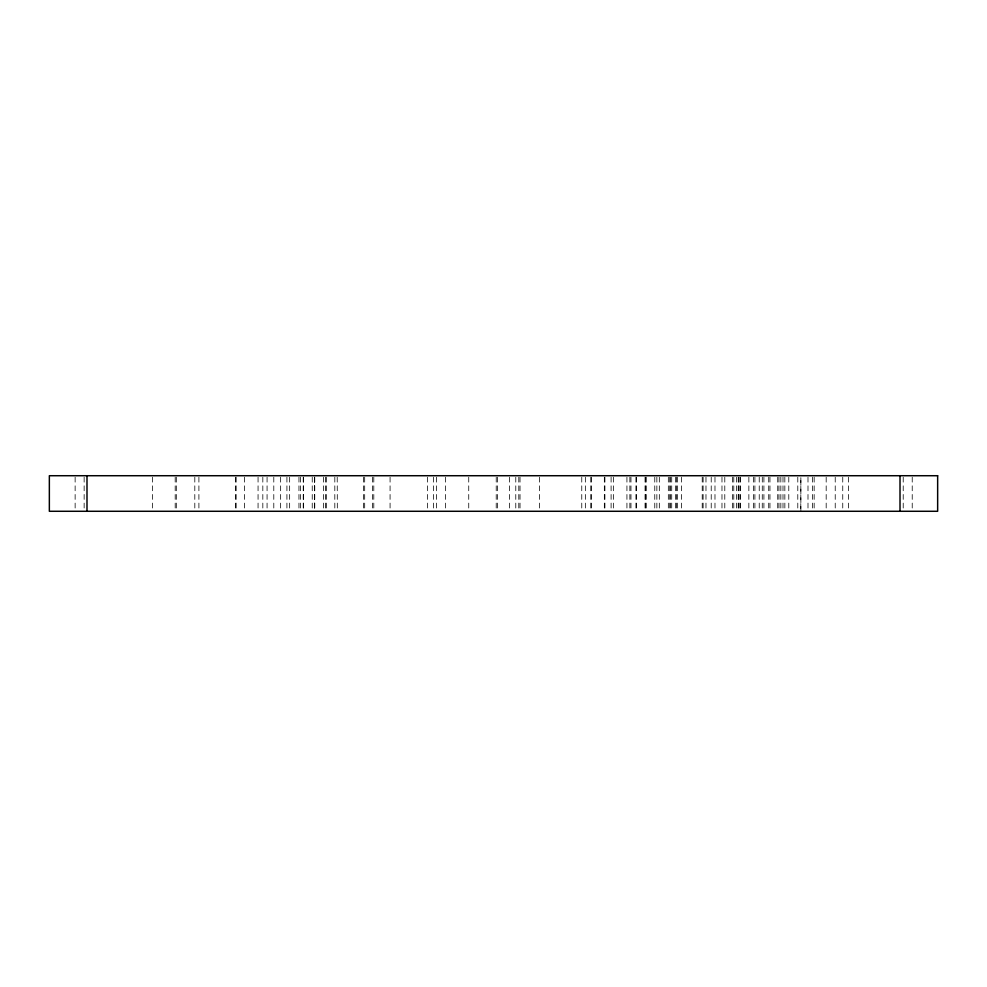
<?xml version="1.0" encoding="UTF-8"?>
<svg xmlns="http://www.w3.org/2000/svg" width="987" height="987" viewBox="0 0 987 987"><rect width="100%" height="100%" fill="white"/><g stroke="black" fill="none" stroke-linecap="round" stroke-linejoin="round"><path stroke-width="0.74" stroke-dasharray="4.93 3.7" d="M912.222 477.202L912.222 511.278M903.216 477.202L903.216 511.278M848.487 477.202L848.487 511.278M842.75 477.202L842.75 511.278M835.224 477.202L835.224 511.278M826.181 477.202L826.181 511.278M814.152 477.202L814.152 511.278M812.634 477.202L812.634 509.798M807.995 477.202L807.995 511.278M800.864 511.278L800.864 477.202L800.778 509.798M797.792 477.202L797.792 511.278M788.786 477.202L788.786 511.278M784.838 477.202L784.862 511.278M782.999 477.202L782.999 509.798M780.84 477.202L780.84 511.278M778.965 477.202L778.965 511.278M777.731 477.202L777.731 511.278M769.959 477.202L769.959 511.278M768.713 477.202L768.713 511.278M763.913 477.202L763.913 511.278M762.297 477.202L762.26 511.278M759.237 477.202L759.237 511.278M754.907 477.202L754.907 511.278M753.599 477.202L753.599 509.798M748.862 477.202L748.862 511.278M740.386 477.202L740.386 511.278M739.843 477.202L739.843 511.278M738.547 477.202L738.547 509.798M738.214 477.202L738.214 509.798M736.438 477.202L736.438 511.278M733.797 477.202L733.797 511.278M732.428 477.202L732.428 509.798M724.791 477.202L724.791 511.278M721.978 477.202L721.978 511.278M714.983 477.202L714.983 511.278M711.22 477.202L711.22 511.278M705.976 477.202L705.976 511.278M703.126 477.202L703.126 511.278M702.213 477.202L702.213 511.278M681.437 477.202L681.437 509.798M677.341 477.202L677.341 511.278M676.428 477.202L676.428 511.278M675.651 477.202L675.651 509.798M671.715 477.202L671.715 509.798M670.383 477.202L670.383 509.798M669.704 477.202L669.704 511.278M668.335 477.202L668.335 511.278M659.328 477.202L659.328 511.278M656.861 477.202L656.861 511.278M654.763 477.202L654.763 511.278M646.152 477.202L646.152 511.278M645.745 477.202L645.745 511.278M645.054 477.202L645.054 509.798M636.504 477.202L636.504 511.278M635.936 477.202L635.936 511.278M630.964 477.202L630.964 511.278M629.866 477.202L629.866 511.278M626.93 477.202L626.93 511.278M613.359 477.202L613.359 511.278M611.101 477.202L611.101 511.278M604.908 477.202L604.908 511.278M604.34 477.202L604.34 511.278M591.546 477.202L591.546 511.278M590.769 477.202L590.769 511.278M585.353 477.202L585.353 511.278M581.762 477.202L581.762 511.278M539.581 477.202L539.581 511.278M520.026 477.202L520.026 511.278M518.804 477.202L518.804 509.798M515.782 477.202L515.782 511.278M509.477 477.202L509.477 511.278M497.436 477.202L497.436 511.278M496.227 477.202L496.214 511.278M468.739 477.202L468.739 509.798M445.482 477.202L445.482 511.278M436.451 477.202L436.451 511.278M433.453 477.202L433.453 511.278M427.433 477.202L427.433 511.278M390.075 477.202L390.075 511.278M373.802 477.202L373.802 511.278M372.457 477.202L372.457 511.278M364.684 477.202L364.684 509.798M363.45 477.202L363.45 511.278M337.209 477.202L337.344 511.278M334.815 477.202L334.815 511.278M326.154 477.202L326.154 509.798M325.809 477.202L325.809 511.278M323.526 477.202L323.526 511.278M314.754 477.202L314.754 511.278M314.631 477.202L314.631 511.278M314.52 477.202L314.52 511.278M312.237 477.202L312.237 511.278M303.564 477.202L303.564 509.798M303.231 477.202L303.231 511.278M300.467 477.202L300.467 511.278M298.962 477.202L298.962 511.278M289.647 477.202L289.647 511.278M286.921 477.202L286.921 511.278M280.641 477.202L280.641 511.278M273.794 477.202L273.794 509.798M267.07 477.202L267.07 511.278M262.826 477.202L262.826 511.278M258.063 477.202L258.063 511.278M244.48 477.202L244.48 511.278M236.152 477.202L236.152 509.798M235.474 477.202L235.474 511.278M198.905 477.202L198.905 511.278M194.809 477.202L194.809 511.278M176.315 477.202L176.315 511.278M175.192 477.202L175.192 509.798M152.603 477.202L152.603 511.278M84.142 477.202L84.142 511.278M75.135 477.202L75.135 511.278"/><path stroke-width="1.48" d="M900.008 475.722L900.008 511.278M86.992 475.722L86.992 511.278M937.65 475.722L49.35 475.722L49.35 511.278L937.65 511.278L937.65 475.722"/></g></svg>
